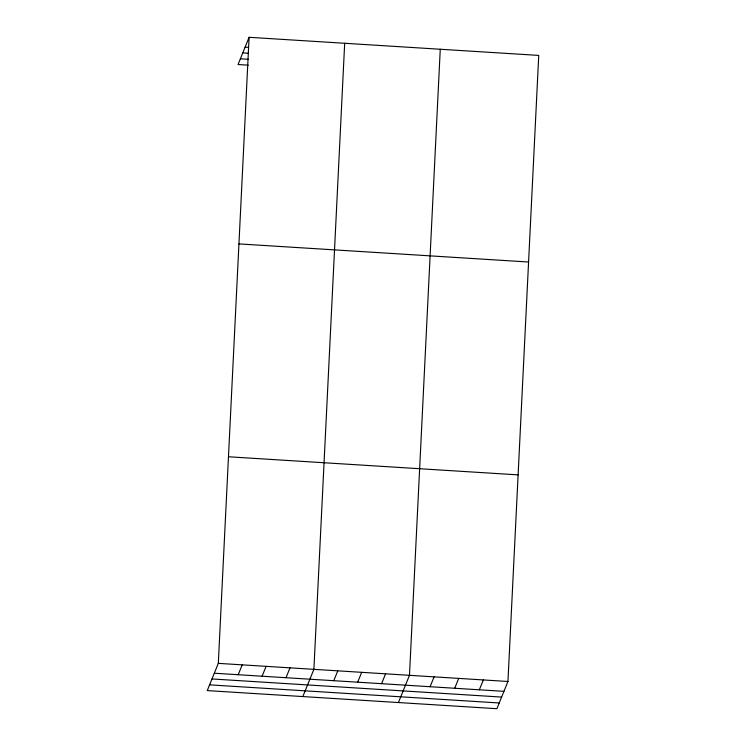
<?xml version="1.0" encoding="UTF-8"?>
<svg xmlns="http://www.w3.org/2000/svg" width="746" height="746" viewBox="0 0 746 746"><rect width="100%" height="100%" fill="white"/><g stroke="black" fill="none" stroke-linecap="round" stroke-linejoin="round"><path stroke-width="1.12" d="M218.317 663.362L249.099 37.3L538.743 55.409L507.951 681.48L496.901 708.7L207.257 690.591L218.317 663.362L507.951 681.48M344.68 43.277L313.898 669.339L302.839 696.568M440.261 49.255L409.479 675.317L398.42 702.545M249.099 37.3L238.049 64.52L248.287 65.163M238.207 674.72L242.208 664.863M262.098 676.212L266.108 666.355M285.998 677.713L289.998 667.847M333.788 680.697L337.789 670.841M357.679 682.189L361.689 672.332M381.579 683.69L385.579 673.825M430.088 686.721L434.097 676.855M454.715 688.26L458.715 678.394M479.333 689.798L483.333 679.942M245.098 47.166L248.511 47.371M242.767 52.891L248.455 53.246M240.371 58.794L248.334 59.288M238.944 243.905L528.578 262.014M228.472 456.766L518.116 474.876M214.307 673.228L503.951 691.337M211.985 678.953L501.62 697.072M209.589 684.856L499.223 702.974"/></g></svg>
